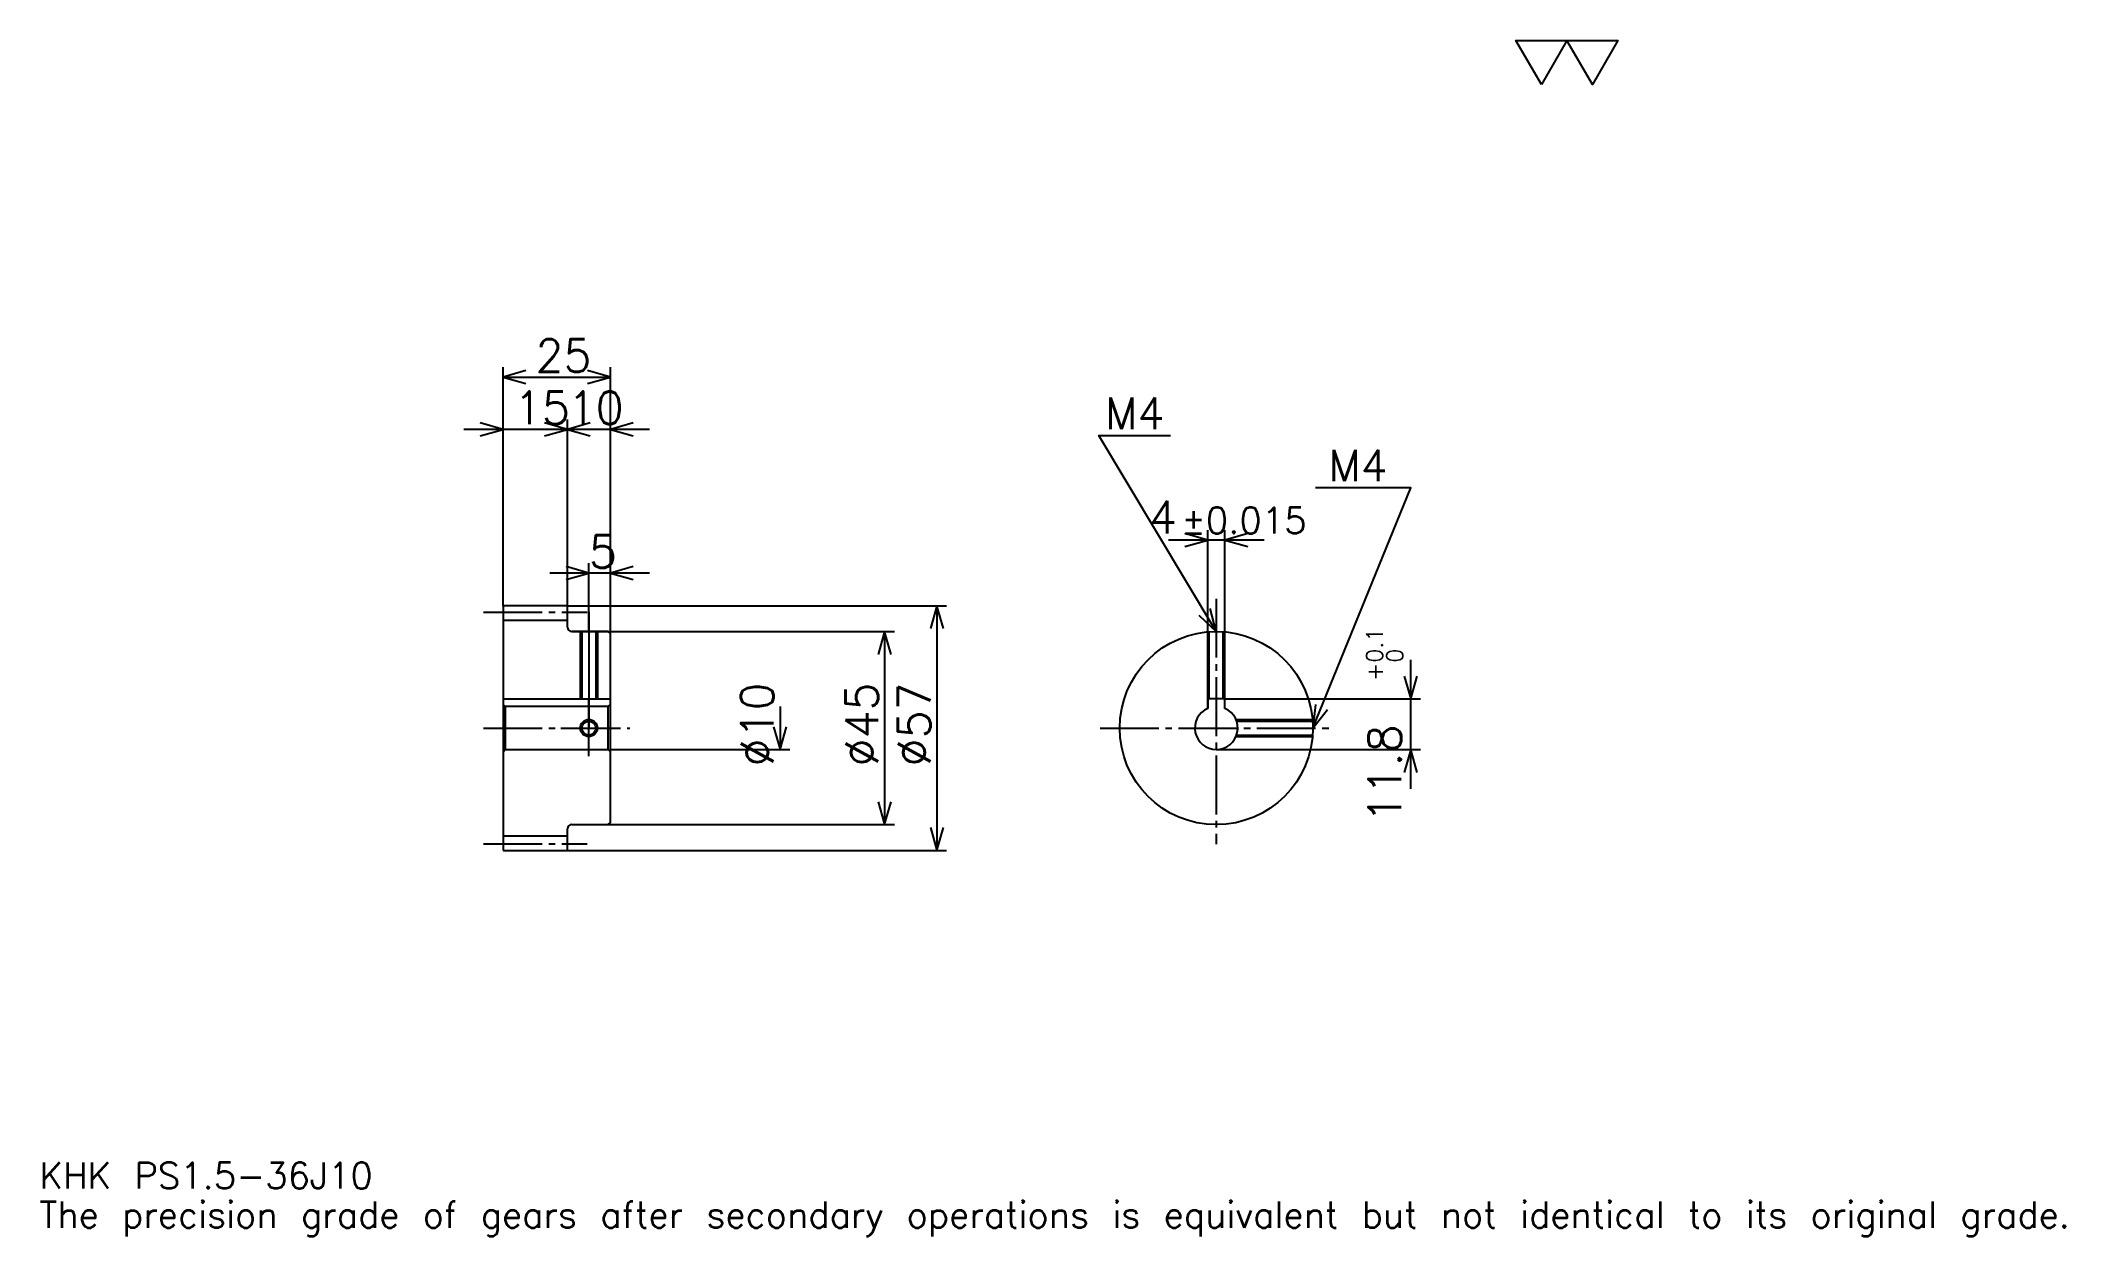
# Model space of a CAD drawing. Extents: x 15 to 487, y 6 to 284.
import ezdxf

# ---------------------------------------------------------------- set-up
doc = ezdxf.new("R2010")
doc.units = 0
doc.linetypes.add('DASHDOT', pattern=[18.260869, 13.695652, -1.521739, 1.521739, -1.521739])
doc.layers.get('0').update_dxf_attribs({"linetype": 'CONTINUOUS'})
doc.layers.add('DASHDOT', color=6, linetype='DASHDOT')
doc.styles.add('KANJI', font='TXT', dxfattribs={"bigfont": 'BIGFONT'})

msp = doc.modelspace()

# ---------------------------------------------------------------- linework, layer by layer
at = {"color": 5}
for p, q in [((123.260864, 152.521744), (123.260864, 208.065216)), ((148.260864, 152.521744), (148.260864, 208.065216)), ((123.260864, 205.782608), (148.260864, 205.782608)), ((147.391296, 193.608704), (114.130432, 193.608704)), ((157.391296, 193.608704), (129.130432, 193.608704)), ((138.260864, 152.521744), (138.260864, 195.891312)), ((287.456512, 130.821747), (287.456512, 170.108704)), ((291.456512, 130.821747), (291.456512, 170.108704)), ((300.586945, 167.826096), (278.32608, 167.826096)), ((143.260864, 152.521744), (143.260864, 162.413055)), ((157.391296, 160.130432), (134.130432, 160.130432)), ((123.260864, 152.421738), (123.260864, 152.521744)), ((138.160858, 152.521744), (148.260864, 152.521744)), ((138.260864, 152.421738), (138.260864, 152.521744)), ((143.260864, 146.521744), (143.260864, 152.521744)), ((143.260864, 146.521744), (143.260864, 152.521744)), ((148.260864, 152.521744), (226.630432, 152.521744)), ((148.260864, 146.021744), (148.260864, 152.521744)), ((224.347824, 152.521744), (224.347824, 95.521744)), ((139.260864, 146.521744), (148.260864, 146.521744)), ((148.260864, 146.521744), (214.456512, 146.521744)), ((212.173904, 146.521744), (212.173904, 101.521744)), ((334.782593, 109.891312), (334.782593, 139.952179)), ((187.82608, 129.021744), (187.82608, 119.021744)), ((291.456512, 130.821747), (337.065186, 130.821747)), ((148.260864, 119.021744), (190.108688, 119.021744)), ((289.456512, 119.021744), (337.065186, 119.021744)), ((139.260864, 101.521744), (148.260864, 101.521744)), ((148.260864, 101.521744), (214.456512, 101.521744)), ((138.160858, 95.521744), (148.260864, 95.521744)), ((148.260864, 95.521744), (226.630432, 95.521744))]:
    msp.add_line(p, q, dxfattribs=at)
at = {"color": 4}
for p, q in [((123.260864, 149.146744), (138.260864, 149.146744)), ((123.260864, 130.821747), (148.260864, 130.821747)), ((123.760864, 129.021744), (123.760864, 119.021744)), ((147.760864, 129.021744), (148.260864, 129.521744)), ((147.760864, 119.021744), (148.260864, 118.521744)), ((123.260864, 98.896744), (138.260864, 98.896744))]:
    msp.add_line(p, q, dxfattribs=at)
at = {"color": 7}
msp.add_lwpolyline([(365.217377, 273.913055), (359.282593, 284.200012), (383.021729, 284.200012), (377.086945, 273.913055), (371.152161, 284.200012), (365.217377, 273.913055)], dxfattribs=at)
at = {"color": 5}
for points in [[(128.586945, 207.304352), (123.260864, 205.782608), (128.586945, 204.260864)], [(142.934784, 204.260864), (148.260864, 205.782608), (142.934784, 207.304352)], [(117.934776, 192.086975), (123.260864, 193.608704), (117.934776, 195.130432)], [(132.934784, 192.086975), (138.260864, 193.608704), (132.934784, 195.130432)], [(143.586945, 195.130432), (138.260864, 193.608704), (143.586945, 192.086975)], [(153.586945, 195.130432), (148.260864, 193.608704), (153.586945, 192.086975)], [(289.456512, 146.521744), (262.065216, 192.17392), (278.804321, 192.17392)], [(311.956512, 124.021744), (334.782593, 180), (312.565247, 180)], [(282.130432, 166.304352), (287.456512, 167.826096), (282.130432, 169.347839)], [(296.782593, 169.347839), (291.456512, 167.826096), (296.782593, 166.304352)], [(137.934784, 158.608704), (143.260864, 160.130432), (137.934784, 161.652176)], [(153.586945, 161.652176), (148.260864, 160.130432), (153.586945, 158.608704)], [(225.869568, 147.195648), (224.347824, 152.521744), (222.82608, 147.195648)], [(285.411377, 150.305893), (289.456512, 146.521744), (288.021149, 151.87175)], [(213.695648, 141.195648), (212.173904, 146.521744), (210.652161, 141.195648)], [(333.260864, 136.147827), (334.782593, 130.821747), (336.304321, 136.147827)], [(312.558472, 129.528152), (311.956512, 124.021744), (315.376648, 128.378983)], [(186.304337, 124.347832), (187.82608, 119.021744), (189.347809, 124.347832)], [(336.304321, 113.695656), (334.782593, 119.021744), (333.260864, 113.695656)], [(210.652161, 106.847832), (212.173904, 101.521744), (213.695648, 106.847832)], [(222.82608, 100.847832), (224.347824, 95.521744), (225.869568, 100.847832)]]:
    msp.add_lwpolyline(points, dxfattribs=at)
at = {"color": 4}
for points in [[(138.260864, 147.521744), (138.260864, 152.421738), (138.160858, 152.521744), (123.360863, 152.521744), (123.260864, 152.421738), (123.260864, 118.521744)], [(139.260864, 101.521744), (147.760864, 101.521744), (148.260864, 102.021744), (148.260864, 146.021744), (147.760864, 146.521744), (139.260864, 146.521744)], [(141.260864, 146.521744), (141.260864, 130.821747)], [(141.640869, 146.521744), (141.640869, 130.821747)], [(144.880859, 146.521744), (144.880859, 130.821747)], [(145.260864, 146.521744), (145.260864, 130.821747)], [(287.456512, 128.604324), (287.456512, 146.432678)], [(287.836517, 130.821747), (287.836517, 146.463348)], [(291.076508, 130.821747), (291.076508, 146.463348)], [(291.456512, 128.604324), (291.456512, 146.432678)], [(123.260864, 118.521744), (123.760864, 119.021744), (147.760864, 119.021744), (147.760864, 129.021744), (123.760864, 129.021744), (123.260864, 129.521744)], [(291.456512, 128.604324), (291.456512, 130.821747), (287.456512, 130.821747), (287.456512, 128.604324)], [(294.039093, 126.021744), (311.867432, 126.021744)], [(294.186798, 125.641747), (311.898132, 125.641747)], [(123.260864, 118.521744), (123.260864, 95.621742), (123.360863, 95.521744), (138.160858, 95.521744), (138.260864, 95.621742), (138.260864, 100.521744)], [(294.039093, 122.021744), (311.867432, 122.021744)], [(294.186798, 122.401741), (311.898132, 122.401741)]]:
    msp.add_lwpolyline(points, dxfattribs=at)
for centre, radius in [((289.456512, 124.021744), 22.5), ((143.260864, 124.021744), 1.62)]:
    msp.add_circle(centre, radius, dxfattribs=at)
at = {"color": 7}
msp.add_circle((143.260864, 124.021744), 2, dxfattribs=at)
at = {"color": 4}
for centre, radius, start, end in [((139.260864, 147.521744), 1, 180, 270), ((289.456512, 124.021744), 5, 113.57817801, 66.42182199), ((139.260864, 100.521744), 1, 90, 180)]:
    msp.add_arc(centre, radius, start, end, dxfattribs=at)
at = {"layer": 'DASHDOT', "color": 7}
for p, q in [((118.695648, 151.021744), (142.82608, 151.021744)), ((289.456512, 154.130432), (289.456512, 96.956528)), ((143.260864, 146.521744), (143.260864, 124.021744)), ((118.695648, 124.021744), (152.82608, 124.021744)), ((262.391296, 124.021744), (316.521729, 124.021744)), ((118.695648, 97.021744), (142.82608, 97.021744))]:
    msp.add_line(p, q, dxfattribs=at)
for points in [[(143.260864, 151.08696), (143.260864, 126.256531)], [(143.260864, 117.456528), (143.260864, 130.58696)], [(136.695648, 124.021744), (149.82608, 124.021744)]]:
    msp.add_lwpolyline(points, dxfattribs=at)

# ---------------------------------------------------------------- texts
at = {"color": 7, "style": 'KANJI'}
for s, height, p in [('25', 7.608696, (130.815216, 207)), ('15', 7.608696, (125.815208, 194.826096)), ('10', 7.608696, (138.315216, 194.826096)), ('M4', 7.304348, (263.586945, 193.695648)), ('M4', 7.304348, (315.608704, 181.521744)), ('4', 7.608696, (273.750671, 169.347839)), ('%%p0.015', 6.086957, (281.282349, 169.347839)), ('5', 7.608696, (143.28804, 161.347839)), ('KHK PS1.5-36J10', 6.086957, (15.217391, 16.73913)), ('The precision grade of gears after secondary operations is equivalent but not identical to its original grade.', 6.086957, (15.217391, 7.608696))]:
    msp.add_text(s, height=height, dxfattribs=at).set_placement(p)
for s, height, p in [('0.1', 3.804348, (328.239136, 139.240936)), ('0', 3.804348, (332.956512, 139.240936)), ('+', 3.804348, (328.239136, 134.980072)), ('%%c10', 7.608696, (186.304337, 115.081528)), ('%%c45', 7.608696, (210.652161, 115.081528)), ('%%c57', 7.608696, (222.82608, 115.081528)), ('11.8', 7.608696, (332.5, 102.046631))]:
    msp.add_text(s, height=height, rotation=90, dxfattribs=at).set_placement(p)

doc.saveas('drawing.dxf')
